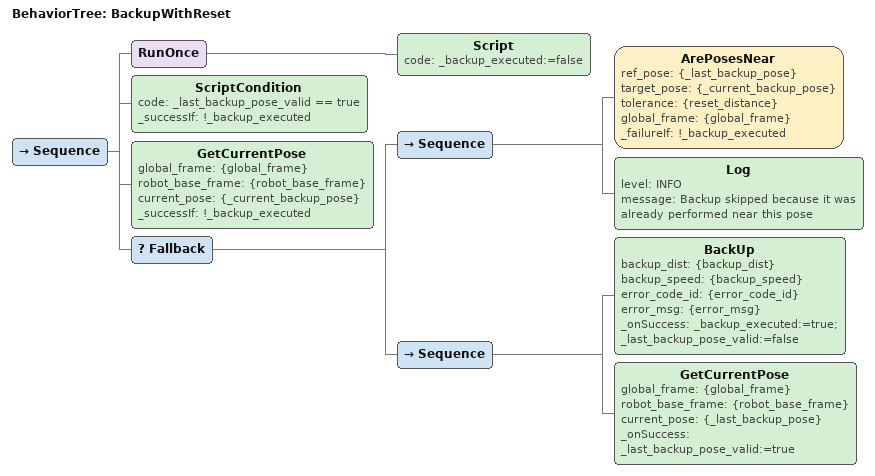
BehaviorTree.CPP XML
<!--
  Executes a BackUp only if the robot traveled at least reset_distance since the last one.
  Resets only if the Behavior-tree is reloaded.
-->
<root BTCPP_format="4" main_tree_to_execute="BackupWithReset">
  <BehaviorTree ID="BackupWithReset">
    <Sequence>
      <RunOnce>
        <Script code="_backup_executed:=false"/>
      </RunOnce>
      <ScriptCondition code="_last_backup_pose_valid == true"
                       _successIf="!_backup_executed"/>
      <GetCurrentPose global_frame="{global_frame}" robot_base_frame="{robot_base_frame}"
                      current_pose="{_current_backup_pose}"
                      _successIf="!_backup_executed"/>
      <Fallback>
        <Sequence>
          <ArePosesNear ref_pose="{_last_backup_pose}" target_pose="{_current_backup_pose}"
                        tolerance="{reset_distance}" global_frame="{global_frame}"
                        _failureIf="!_backup_executed"/>
          <Log level="INFO" message="Backup skipped because it was already performed near this pose"/>
        </Sequence>
        <Sequence>
          <BackUp backup_dist="{backup_dist}" backup_speed="{backup_speed}"
                  error_code_id="{error_code_id}" error_msg="{error_msg}"
                  _onSuccess="_backup_executed:=true; _last_backup_pose_valid:=false"/>
          <GetCurrentPose global_frame="{global_frame}" robot_base_frame="{robot_base_frame}"
                          current_pose="{_last_backup_pose}"
                          _onSuccess="_last_backup_pose_valid:=true"/>
        </Sequence>
      </Fallback>
    </Sequence>
  </BehaviorTree>
</root>
